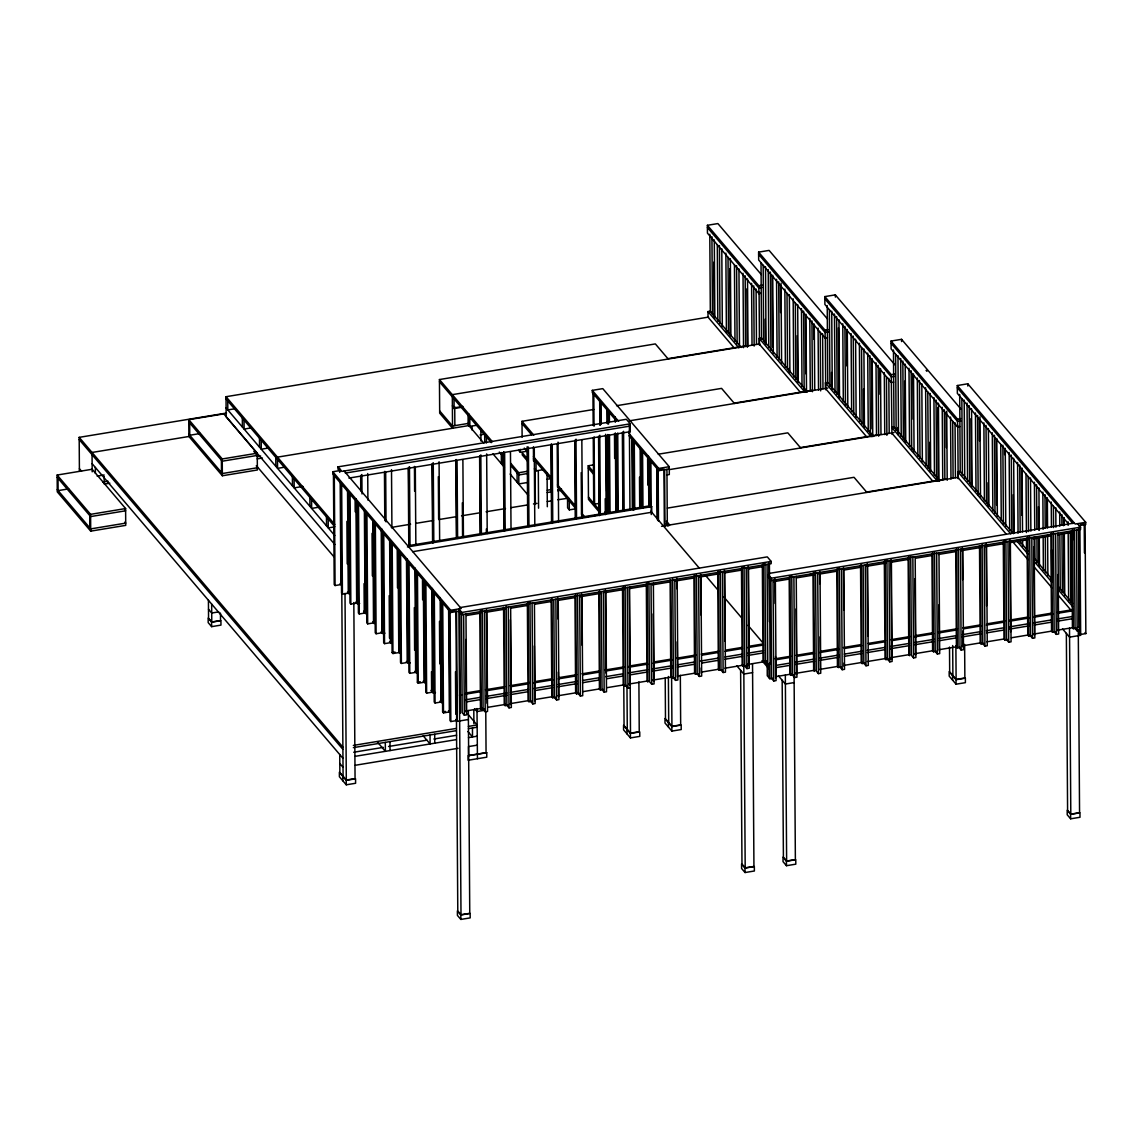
<?xml version="1.0" encoding="UTF-8"?>
<svg xmlns="http://www.w3.org/2000/svg" width="1143" height="1143" viewBox="0 0 1143 1143"><rect width="100%" height="100%" fill="white"/><g stroke="black" fill="none" stroke-linecap="round" stroke-linejoin="round"><path stroke-width="1.5" d="M761.238 293.208L758.895 293.594L707.446 233.143L707.388 225.3L717.89 223.571L761.338 274.606M827.461 337.671L825.132 338.057L758.666 259.975L758.609 252.132L769.11 250.403L827.546 319.054M707.388 225.3L758.838 285.75L762.338 285.164M762.352 287.407L758.852 287.993L707.403 227.543M734.335 348.072L708.031 317.168L707.988 311.568L710.317 311.182L741.193 347.458M893.683 382.133L891.354 382.519L824.889 304.438L824.832 296.594L835.333 294.865L894.926 364.86M334.828 544.511L226.171 416.866L226.028 396.707L708.603 317.082M234.858 408.765L227.814 409.923L227.757 400.964M79.41 470.959L79.181 437.355L226.528 413.037M188.795 419.667L223.814 413.895L257.246 453.185L257.375 469.987L222.356 475.759L188.909 436.483L188.795 419.667L222.242 458.957L222.356 475.759M759.824 343.914L452.314 394.649L452.542 428.268L439.684 413.152L439.441 379.547L655.353 343.914L668.212 359.031M800.5 392.463L759.252 344L759.209 338.399L761.538 338.014L807.387 391.863M758.609 252.132L825.075 330.213L828.575 329.627M200.254 433.511L189.752 435.24L189.667 422.924M190.281 436.255L92.04 452.457L92.183 471.83M828.589 331.87L825.089 332.456L758.623 254.375M667.726 358.702L746.508 345.7M251.16 427.896L244.116 429.068L244.045 420.095M452.385 405.851L454.1 407.865L462.886 406.422M453.7 408.594L462.486 407.151M57.15 475.045L92.169 469.259L125.601 508.549L125.73 525.366L90.711 531.138L57.264 491.847L57.15 475.045L90.597 514.336L90.711 531.138M616.363 420.867L592.303 392.606L592.288 390.363L602.79 388.634L669.255 466.701L669.312 474.545L666.983 474.931M959.92 426.596L957.577 426.982L891.111 348.901L891.069 341.057L901.57 339.328L961.149 409.323M97.141 476.117L104.156 474.959M268.305 448.042L261.261 449.213L261.204 440.255M222.242 458.957L257.246 453.185M102.784 482.089L108.056 481.232M257.146 456.629L260.661 456.043M68.609 488.875L58.107 490.618L58.022 478.288M468.33 423.41L452.528 426.025L439.669 410.909M104.556 484.046L109.828 483.175M257.161 458.857L262.433 458M469.459 425.467L277.478 457.143L277.563 468.359L284.607 467.187M468.087 415.409L468.144 424.367L469.859 426.382L476.888 425.225M522.122 437.255L522.008 421.31L593.788 409.465M616.548 405.708L721.576 388.377L734.449 403.493M480.103 434.926L485.389 434.054M866.723 436.926L825.475 388.463L825.432 382.862L827.775 382.476L873.609 436.326M824.832 296.594L891.297 374.675L894.798 374.09M339.9 471.387L337.971 469.116L337.957 466.873L626.35 419.281L630.222 423.824L630.264 431.668L348.901 478.088M894.812 376.333L891.311 376.919L824.846 298.837M733.949 403.165L812.73 390.163M629.236 420.853L827.818 388.077M459.472 611.062L450.713 612.505L332.799 473.988L332.784 471.745L340.957 470.402M630.222 423.824L341.814 471.402L337.957 466.873M90.597 514.336L125.601 508.549M345.343 473.073L630.236 426.053L629.379 425.053L629.964 509.964M302.952 486.418L294.18 487.875L294.108 478.903M518.608 450.313L520.322 452.328L527.352 451.171M1068.319 523.737L957.348 393.363L957.291 385.534L967.792 383.791L1085.707 522.308L1085.721 524.551L1078.721 525.709M510.75 463.301L518.765 472.731L527.552 471.273M534.367 468.83L536.081 470.845L543.111 469.687M318.668 507.235L311.653 508.392L311.582 499.434M527.566 473.516L518.779 474.974L510.764 465.544M599.189 511.978L588.474 499.377L588.231 465.772L593.488 464.901M658.268 454.214L787.813 432.84L800.671 447.956M517.065 472.945L517.136 481.917L518.851 483.932L527.637 482.475M546.968 479.288L552.24 478.417M628.964 433.44L658.754 468.43L669.255 466.701M891.069 341.057L957.52 419.138L961.02 418.567M662.497 469.201L658.125 469.916L658.482 521.279M628.979 435.683L658.768 470.673L669.269 468.944M961.049 420.795L957.534 421.381L891.083 343.3M800.186 447.627L878.953 434.626M669.369 469.616L894.04 432.554M547.254 490.233L550.769 489.647M557.97 489.49L561.484 488.918M333.527 527.052L328.255 527.909L328.198 518.951M547.211 492.533L550.726 491.947M557.741 490.79L561.256 490.218M391.32 527.409L410.637 524.223M415.895 523.351L433.497 520.451M438.712 519.579L456.328 516.679M461.529 515.822L480.903 512.621M486.104 511.764L505.492 508.564M510.664 507.706L528.323 504.806M533.481 503.949L536.996 503.363M547.283 501.491L551.026 501.048M557.813 499.762L568.585 498.162M593.26 437.626L593.717 503.149L594.574 504.163L598.946 503.434M567.542 498.905L567.6 507.863L569.314 509.878L576.343 508.721M604.733 512.178L607.647 511.693L607.119 435.554M408.337 545.654L650.838 505.635L651.696 506.649L651.724 512.25L412.737 551.683M588.516 516.607L585.002 517.193L581.558 513.15M592.031 516.036L595.546 515.45M407.437 546.94L651.696 506.649M667.369 508.106L854.035 477.303L866.894 492.419M1006.126 534.024L957.934 477.403L957.891 471.788L960.22 471.416L1013.012 533.424M866.408 492.09L945.19 479.088M661.54 526.309L958.506 477.303M333.442 474.745L334.213 584.544L335.07 585.545L340.9 584.587L340.185 481.875M218.713 611.876L211.712 613.034L208.497 609.262M340.828 482.632L341.557 593.174L342.414 594.174L348.258 593.217L347.543 490.504M208.426 600.289L208.555 618.22L211.769 621.992L220.528 620.549L220.47 613.077M211.584 622.178L220.928 620.635L220.956 625.107L211.626 626.65L208.183 622.621L208.155 618.134L211.584 622.178L211.626 626.65M349.215 493.276L349.987 603.061L350.844 604.076L356.673 603.118L355.944 498.634M359.659 603.475L357.316 603.861L356.602 501.163M357.645 503.163L358.402 612.962L359.259 613.962L365.103 613.005L364.388 510.292M460.343 607.519L767.296 556.884L771.154 561.413L771.168 563.656L461.886 614.691L458.886 611.162M366.06 513.064L366.832 622.849L367.689 623.864L373.518 622.906L372.804 520.194M332.784 471.745L450.699 610.262L461.2 608.533L344.143 471.016M454.457 611.034L450.071 611.748L450.842 721.547L456.671 720.59L455.914 610.791M468.344 710.546L469.759 913.328L461 914.771L458.872 608.919L461.872 612.448L771.154 561.413M466.515 615.505L480.56 613.191M485.818 612.319L505.106 609.133M510.378 608.276L527.909 605.376M534.924 604.218L550.712 601.618M557.727 600.461L575.272 597.56M580.53 596.689L601.575 593.217M605.09 592.645L624.378 589.459M629.636 588.588L647.181 585.702M652.439 584.83L669.984 581.93M675.242 581.073L694.53 577.887M699.802 577.015L719.09 573.829M724.348 572.957L741.893 570.071M748.908 568.914L762.938 566.599M374.49 522.951L375.247 632.751L376.104 633.751L381.948 632.793L381.233 530.081M384.92 633.165L382.591 633.551L381.862 529.066M769.168 573.4L1074.349 523.037M1085.707 522.308L1075.206 524.051L957.291 385.534M1080.707 524.523L1083.621 524.037M768.367 574.815L771.268 578.215L1080.549 527.18L1080.564 529.423L771.282 580.458L768.282 576.929M382.905 532.852L383.677 642.637L384.534 643.652L390.363 642.695L389.649 539.982M809.558 574.586L813.059 574M773.582 581.673L789.37 579.058M796.385 577.901L813.916 575.015M819.188 574.143L836.719 571.243M843.734 570.086L861.279 567.199M866.537 566.328L885.839 563.142M891.097 562.27L908.642 559.384M915.657 558.227L931.431 555.627M938.46 554.455L955.991 551.569M961.249 550.697L982.308 547.226M985.809 546.654L1003.354 543.754M1010.369 542.596L1027.9 539.696M1033.172 538.839L1050.703 535.938M1057.718 534.781L1073.506 532.181M391.335 542.739L392.092 652.539L395.021 652.053M392.092 652.539L392.949 653.539L398.793 652.582L398.078 549.869M399.75 552.64L400.521 662.426L401.379 663.44L407.208 662.483L406.494 559.77M410.194 662.854L407.851 663.226L407.122 558.756M408.18 562.527L408.937 672.327L409.794 673.341L415.638 672.37L414.909 567.885M416.595 572.429L417.366 682.228L420.281 681.742M417.366 682.228L418.224 683.228L424.053 682.271L423.339 579.558M425.025 582.316L425.782 692.115L426.639 693.129L432.483 692.158L431.768 589.445M430.982 690.401L433.126 692.915L435.454 692.529M466.215 692.929L480.246 690.615M485.504 689.743L504.806 686.557M510.064 685.686L529.352 682.5M534.61 681.642L552.155 678.742M559.17 677.585L576.715 674.699M581.973 673.827L599.518 670.927M604.776 670.055L624.064 666.883M629.336 666.012L646.867 663.111M653.882 661.954L671.427 659.068M676.685 658.197L695.987 655.01M701.245 654.139L718.776 651.253M725.791 650.096L741.578 647.481M748.594 646.324L762.624 644.009M459.472 695.187L461.815 694.801M465.315 694.215L481.103 691.615M486.361 690.743L503.906 687.857M510.921 686.7L528.452 683.8M533.724 682.928L553.012 679.756M558.27 678.885L575.815 675.984M582.83 674.827L600.375 671.941M605.633 671.07L623.178 668.169M628.436 667.312L647.724 664.126M652.996 663.254L672.284 660.068M677.542 659.197L695.087 656.311M702.102 655.153L717.89 652.553M724.905 651.396L742.436 648.495M747.708 647.624L763.481 645.023M433.44 592.217L434.211 702.016L435.069 703.016L440.898 702.059L440.169 597.575M465.358 699.83L481.146 697.216M485.875 696.444L506.963 692.958M510.478 692.372L528.495 689.4M533.752 688.543L553.055 685.357M557.913 684.557L577.244 681.357M582.516 680.485L600.404 677.542M605.676 676.67L623.206 673.77M628.479 672.913L647.767 669.727M652.81 668.898L672.327 665.669M677.413 664.84L695.13 661.911M700.388 661.04L717.918 658.154M724.862 657.011L742.479 654.096M747.708 653.239L763.524 650.624M466.558 701.873L480.617 699.545M485.889 698.673L506.978 695.201M510.492 694.615L528.066 691.715M535.095 690.558L552.669 687.657M557.941 686.786L577.258 683.6M582.53 682.728L600.104 679.828M607.133 678.671L622.949 676.056M629.979 674.899L647.552 671.998M652.824 671.127L672.155 667.941M677.428 667.069L695.001 664.169M702.031 663.011L717.847 660.411M724.876 659.24L742.45 656.339M747.722 655.482L763.538 652.867M441.87 602.104L442.627 711.903L445.556 711.417M442.627 711.903L443.484 712.918L449.328 711.946L448.613 609.233M775.025 658.797L790.813 656.196M796.071 655.325L813.616 652.424M820.631 651.267L838.162 648.381M843.434 647.51L860.965 644.609M867.98 643.452L885.525 640.566M890.783 639.694L910.085 636.508M915.343 635.637L932.888 632.751M938.146 631.879L957.434 628.693M962.692 627.821L980.237 624.935M987.252 623.778L1004.797 620.878M1010.055 620.02L1027.6 617.12M1034.615 615.963L1052.146 613.062M1057.418 612.205L1073.191 609.59M466.615 710.832L482.432 708.217M487.704 707.346L505.277 704.445M510.55 703.588L528.123 700.688L528.909 701.702L531.824 701.216M535.153 699.516L552.726 696.63M557.998 695.758L577.329 692.558M582.601 691.701L600.175 688.8M607.204 687.629L623.021 685.028M630.05 683.871L649.381 680.671M652.882 680.099L672.213 676.913M677.485 676.042L695.058 673.141M702.088 671.984L717.904 669.369M724.933 668.212L744.264 665.012M747.279 664.526L767.11 661.254M775.883 659.797L789.913 657.482M796.928 656.325L814.473 653.439M819.731 652.567L839.019 649.381M844.291 648.51L861.822 645.624M868.837 644.466L884.625 641.852M891.64 640.694L909.185 637.808M914.443 636.937L933.745 633.751M939.003 632.893L956.534 629.993M963.563 628.836L981.094 625.935M986.352 625.078L1003.897 622.178M1009.155 621.306L1030.2 617.834M1033.715 617.263L1053.003 614.077M1058.275 613.205L1072.305 610.891M762.352 564.656L763.024 660.968L763.881 661.983L766.796 661.497M479.789 611.248L480.46 708.546L481.317 709.56L484.232 709.074M503.577 607.333L504.249 704.617L505.106 705.631L508.035 705.145M551.155 599.475L551.84 696.773L552.698 697.773L555.612 697.301M574.943 595.546L575.629 692.844L576.486 693.858L579.401 693.372M598.732 591.631L599.418 688.915L600.275 689.929L603.19 689.443M622.521 587.702L623.206 685L624.064 686L626.978 685.514M674.57 677.67L671.641 678.156L670.784 677.142L670.112 579.844M693.901 575.929L694.573 673.213L695.43 674.227L698.359 673.741M717.69 572L718.375 669.298L719.233 670.298L722.147 669.812M741.478 568.071L742.164 665.369L743.021 666.369L748.851 665.412L748.165 566.342M484.003 710.389L477.002 711.532L474.688 708.817M764.953 563.599L765.639 661.683L767.782 664.212L770.111 663.826L769.41 563.942M461.501 613.648L462.201 712.703L464.344 715.232L466.673 714.846L465.973 614.005M482.375 610.205L483.075 709.26L485.218 711.789L487.547 711.403L486.847 610.562M506.178 606.276L506.863 705.345L509.006 707.86L511.335 707.474L510.635 606.647M529.966 602.347L530.652 701.416L532.795 703.931L535.124 703.545L534.424 602.718M553.769 600.189L554.441 697.487L556.584 700.002L558.927 699.616L558.213 598.789M577.544 594.503L578.229 693.558L580.373 696.087L582.716 695.701L582.001 594.86M601.347 592.345L602.018 689.643L604.161 692.158L606.504 691.772L605.804 590.945M625.121 586.645L625.821 685.714L627.964 688.229L630.293 687.843M648.91 582.73L649.61 681.785L651.753 684.3L654.082 683.914L653.382 583.087M672.698 578.801L673.398 677.856L675.542 680.385L677.87 679.999L677.17 579.158M696.501 574.872L697.187 673.941L699.33 676.456L701.659 676.07L700.959 575.243M720.29 570.943L720.976 670.012L723.119 672.527L725.448 672.141L724.748 571.314M744.079 567.028L744.765 666.083L746.908 668.598L749.251 668.212L748.536 567.385M775.926 665.397L789.999 663.083M795.271 662.211L814.602 659.025M819.774 658.168L839.191 654.968M844.32 654.11L862.036 651.196M867.308 650.324L884.882 647.424M890.154 646.552L909.485 643.366M914.486 642.537L934.088 639.308M939.046 638.494L956.934 635.537M962.206 634.665L981.137 631.536M986.395 630.679L1004.383 627.707M1009.198 626.907L1030.243 623.435M1033.758 622.864L1051.817 619.877M1057.089 619.006L1072.906 616.406M775.954 667.641L790.013 665.326M795.285 664.454L814.616 661.268M819.888 660.397L839.219 657.211M844.477 656.339L862.051 653.439M867.323 652.567L884.896 649.667M890.168 648.795L909.499 645.609M914.771 644.738L934.102 641.552M939.375 640.68L956.948 637.78M962.22 636.908L981.551 633.722M986.823 632.851L1004.397 629.95M1009.669 629.079L1029 625.893M1034.272 625.021L1051.846 622.121M1057.118 621.249L1072.92 618.634M468.401 719.504L457.314 721.333L456.557 611.548M752.594 672.613L743.836 674.056L736.906 665.912M353.344 745.407L456.186 728.434M468.387 726.419L477.102 724.976L467.858 714.118M776.011 676.599L792.328 673.913M795.342 673.413L814.673 670.227M819.945 669.355L837.519 666.455M844.548 665.297L862.122 662.397M867.394 661.526L886.725 658.339M890.24 657.754L909.571 654.568M914.843 653.696L932.402 650.796M939.432 649.638L957.005 646.738M962.277 645.866L981.608 642.68M986.88 641.809L1004.454 638.908M1011.484 637.751L1029.057 634.851M1034.329 633.979L1051.903 631.079M1057.175 630.207L1073.006 627.607M767.21 666.783L767.267 675.756L769.839 678.771L772.754 678.285M789.184 577.029L789.856 674.327L790.713 675.327L793.628 674.841M836.762 569.171L837.433 666.469L838.29 667.483L841.219 666.998M860.55 565.256L861.222 662.54L862.093 663.554L865.008 663.069M884.339 561.327L885.025 658.625L885.882 659.625L891.711 658.668L891.026 559.599M931.916 553.469L932.602 650.767L933.46 651.781L936.374 651.296M955.705 549.554L956.391 646.838L957.248 647.852L960.163 647.367M979.508 545.625L980.18 642.923L981.037 643.923L983.952 643.438M1003.297 541.696L1003.968 638.994L1004.826 639.994L1007.74 639.523M1027.086 537.767L1027.757 635.065L1028.614 636.079L1031.543 635.594M1050.874 533.852L1051.546 631.136L1052.417 632.15L1055.332 631.665M1071.748 530.409L1072.42 627.693L1073.277 628.707L1076.206 628.221M353.358 747.636L456.2 730.677M468.401 728.663L477.117 727.219M770.882 577.658L771.596 678.485L773.74 680.999L776.068 680.614L775.368 579.787M791.77 575.972L792.47 675.042L794.614 677.556L796.942 677.17L796.242 576.343M815.559 572.057L816.259 671.112L818.402 673.627L820.731 673.241L820.031 572.414M839.362 568.128L840.048 667.183L842.191 669.712L844.52 669.327L843.82 568.485M863.151 565.971L863.837 663.269L865.98 665.783L868.309 665.397L867.608 564.571M886.939 560.27L887.625 659.34L889.768 661.854L892.111 661.468L891.397 560.641M910.728 556.355L911.414 655.41L913.557 657.925L915.9 657.539L915.186 556.712M934.517 552.426L935.203 651.481L937.346 654.01L939.689 653.625L938.989 552.783M958.305 548.497L959.006 647.567L961.149 650.081L963.478 649.695L962.777 548.869M982.094 544.568L982.794 643.638L984.937 646.152L987.266 645.766L986.566 544.94M1005.883 540.653L1006.583 639.709L1008.726 642.223L1011.055 641.837L1010.355 541.01M1029.686 536.724L1030.372 635.779L1032.515 638.308L1034.844 637.923L1034.144 537.081M1053.475 532.795L1054.16 631.865L1056.303 634.379L1058.632 633.994L1057.932 533.167M1074.349 529.352L1075.034 628.421L1077.177 630.936L1079.506 630.55L1078.806 529.723M353.687 752.251L383.319 747.365M388.549 746.493L426.896 740.178M433.869 739.021L456.528 735.278M1079.163 633.551L1080.021 634.551L1085.85 633.593L1085.078 523.794M794.142 682.585L785.384 684.028L778.454 675.884M355.173 756.323L456.257 739.635M468.459 737.621L477.174 736.192M355.23 765.281L458.072 748.308M477.245 745.15L468.487 746.593L468.544 755.552L486.061 752.665L485.775 711.86M339.742 754.551L339.871 772.482L346.3 780.04L355.059 778.583L353.83 602.547M623.778 684.786L624.064 725.591L630.493 733.149L639.237 731.706L638.894 681.914M665.212 678.028L665.483 718.747L671.927 726.305L680.671 724.862L680.328 675.299M949.504 647.081L949.676 671.855L956.105 679.413L964.863 677.97L964.621 644.338M346.229 780.34L355.559 778.797L355.602 783.269L346.258 784.812L339.4 776.754L339.371 772.268L346.229 780.34L346.258 784.812M630.407 733.449L639.751 731.906L639.78 736.378L630.45 737.921L623.578 729.863L623.549 725.391L630.407 733.449L630.45 737.921M671.841 726.605L681.185 725.062L681.214 729.548L671.87 731.091L665.012 723.033L664.983 718.547L671.841 726.605L671.87 731.091M956.034 679.714L965.364 678.17L965.392 682.657L956.062 684.2L949.204 676.142L949.161 671.655L956.034 679.714L956.062 684.2M740.621 670.284L741.978 864.108L745.193 867.88L753.937 866.437L752.523 663.654M782.169 680.256L783.412 857.264L786.627 861.05L795.371 859.607L794.099 676.613M1066.348 633.365L1067.591 810.373L1070.805 814.159L1079.563 812.716L1078.278 629.722M460.829 914.943L470.159 913.414L470.187 917.886L460.858 919.429L457.429 915.4L457.386 910.914L460.829 914.943L460.858 919.429M745.007 868.051L754.337 866.523L754.38 870.995L745.036 872.538L741.607 868.509L741.578 864.022L745.007 868.051L745.036 872.538M786.441 861.222L795.771 859.679L795.799 864.165L786.47 865.708L783.041 861.679L783.012 857.193L786.441 861.222L786.47 865.708M1070.62 814.33L1079.964 812.787L1079.992 817.274L1070.648 818.817L1067.219 814.788L1067.191 810.301L1070.62 814.33L1070.648 818.817M1077.535 523.665L1080.549 527.18M957.305 387.763L1072.906 523.565M926.073 370.346L926.93 371.346M1018.756 540.168L1027.943 550.955M1033.672 557.684L1052.031 579.258M1057.775 586.002L1072.691 603.533M957.891 471.788L1010.683 533.81M1016.427 540.553L1027.9 554.026M1033.643 560.77L1052.003 582.344M1057.732 589.088L1072.663 606.604M1011.869 540.753L1027.943 559.627M1033.672 566.371L1052.031 587.945M1057.775 594.689L1071.548 610.862M1084.993 632.579L1085.85 633.593M1078.263 626.735L1079.121 627.736L1078.42 528.68M939.832 480.789L893.997 426.939L891.669 427.325L937.503 481.174M1062.633 628.993L1069.577 637.137L1080.664 635.308L1079.892 525.523M891.697 432.94L932.959 481.389M825.432 382.862L871.28 436.712M1033.601 634.108L1034.458 635.108L1033.843 546.668M759.209 338.399L805.043 392.249M707.988 311.568L738.864 347.843M914.643 653.725L915.5 654.739L914.971 578.672M890.854 657.654L891.711 658.668M629.407 430.654L630.264 431.668M592.288 390.363L618.649 421.324M666.44 521.179L669.669 524.966M795.699 673.356L796.557 674.37L796.1 608.919M666.469 523.423L668.612 525.937M650.867 511.235L699.43 568.271M705.202 575.058L717.918 590.002M723.705 596.789L742.207 618.52M747.979 625.307L763.01 642.966M764.281 661.125L768.91 666.555M761.981 660.654L768.925 668.798M588.231 465.772L593.603 472.073M588.259 468.016L593.617 474.302M747.993 664.397L748.851 665.412M588.459 497.148L599.175 509.735M522.008 421.31L533.795 435.154M522.022 423.553L531.666 434.883M533.438 456.614L551.769 478.145M557.498 484.889L575.829 506.42M524.28 448.085L527.723 452.128M533.452 458.857L551.783 480.389M558.656 488.475L575.843 508.664M527.595 458.972L522.222 452.685L522.251 454.914L527.609 461.215M439.441 379.547L492.419 441.769M501.577 452.528L503.877 455.228M439.455 381.776L491.29 442.655M499.305 452.085L503.892 457.471M468.887 425.567L483.775 443.07M492.947 453.828L504.406 467.301M510.135 474.031L528.466 495.562M652.839 680.099L653.696 681.114L653.224 613.891M629.036 684.028L629.893 685.043L629.221 587.745M510.092 703.659L510.95 704.659L510.349 619.749M226.028 396.707L334.77 524.451M226.043 398.95L334.785 526.694M226.1 407.908L334.756 535.553M253.803 451.356L257.275 455.428L222.256 461.2L188.809 421.91M465.43 711.032L466.287 712.032L465.772 639.509M256.318 465.615L333.756 556.598M256.503 466.744L257.361 467.744L222.342 473.531L188.895 434.24M459.586 711.989L460.443 713.003L459.743 612.162M467.887 731.52L472.516 736.949L472.445 727.991M340.043 583.573L340.9 584.587M347.401 592.217L348.258 593.217M355.816 602.104L356.673 603.118M363.603 611.248L365.746 613.762L365.031 511.05M372.661 621.892L373.518 622.906M381.09 631.793L381.948 632.793M389.506 641.68L390.363 642.695M406.351 661.468L407.208 662.483M414.78 671.37L415.638 672.37M423.196 681.257L424.053 682.271M440.041 701.045L440.898 702.059M448.47 710.946L449.328 711.946M455.814 719.576L456.671 720.59M450.842 721.547L449.985 720.533L449.256 609.991M423.167 735.806L430.111 743.95L430.039 734.992M377.276 741.836L385.362 751.337L385.305 742.364M79.181 437.355L342.886 747.122M79.196 439.584L342.9 749.365M92.126 463.658L342.971 758.338M124.773 509.792L125.63 510.792L90.611 516.579L57.164 477.288M339.814 763.51L343.029 767.296M461 914.771L457.786 911L456.457 718.947M79.396 468.716L81.539 471.23M124.858 522.108L125.716 523.123L90.697 528.895L57.25 489.604M1084.236 524.566L1084.436 552.898M1079.563 570.8L1080.021 634.551M1076.477 530.095L1077.177 630.936M1072.648 532.824L1072.705 539.896M1072.591 529.638L1073.277 628.707M1070.305 531.438L1070.805 602.275M1069.505 628.179L1070.805 814.159M1068.105 521.837L1068.133 525.38M1068.191 532.452L1068.662 601.518M1064.19 517.608L1064.247 524.694M1064.304 533.552L1064.733 595.532M1063.562 518.622L1063.604 525.709M1063.662 532.795L1064.062 591.231M1061.833 514.45L1061.904 525.08M1061.976 533.938L1062.376 592.374M1059.69 511.935L1059.79 526.109M1059.847 534.953L1060.233 589.859M1057.846 574.572L1058.247 631.179M1055.775 507.721L1055.903 527.194M1055.603 533.552L1056.303 634.379M1053.417 506.335L1053.575 527.58M1051.717 533.081L1052.417 632.15M1051.26 502.048L1051.446 526.837M1051.603 549.854L1051.817 579.958M1047.345 497.819L1047.56 527.923M1047.602 535.01L1047.888 575.743M1046.717 498.834L1046.917 527.18M1044.988 494.662L1045.216 528.309M1045.288 537.167L1045.531 572.586M1042.845 492.147L1043.102 529.338M1043.159 536.424L1043.388 570.071M1038.93 487.932L1039.216 530.438M1039.273 537.51L1039.473 565.842M1038.415 506.649L1038.573 529.68M1038.63 536.753L1038.83 565.099M1036.572 484.775L1036.872 529.052M1036.93 537.896L1037.115 562.699M1034.415 482.26L1034.758 530.066M1034.801 537.153L1034.972 560.17M1031.815 537.467L1032.515 638.308M1030.5 478.031L1030.872 531.166M1028.157 476.645L1028.543 531.552M1027.928 537.01L1028.614 636.079M1026.014 474.131L1026.414 532.567M1026.471 539.653L1026.543 550.283M1022.085 468.144L1022.528 531.895M1022.585 540.753L1022.628 546.054M1021.442 469.159L1021.771 515.193M1019.713 464.987L1020.185 532.281M1020.242 539.367L1020.27 542.911M1017.57 462.472L1018.07 533.295M1013.655 458.243L1014.17 532.624M1013.269 494.676L1013.541 533.638M1011.298 455.085L1011.841 533.009M1009.969 539.967L1010.612 631.965M1009.155 452.571L1009.698 530.495M1008.026 541.396L1008.726 642.223M1005.24 448.356L1005.783 526.266M1004.597 449.37L1004.64 454.685M1004.14 540.939L1004.826 639.994M1002.868 445.199L1003.425 524.88M1000.739 444.456L1001.268 520.594M996.81 438.455L997.353 516.379M996.182 439.469L996.639 504.992M994.453 435.297L994.996 513.221M992.31 432.783L992.853 510.707M988.395 428.568L988.938 506.478M988.124 482.703L988.295 505.735M986.023 425.41L986.58 503.32M986.18 543.897L986.609 605.819M983.88 422.896L984.423 500.805M984.223 545.325L984.937 646.152M979.951 416.895L980.508 496.591M980.365 546.625L981.037 643.923M979.337 419.681L979.48 440.941M977.608 415.509L978.165 495.205M975.465 412.994L976.008 490.918M971.55 408.78L972.093 486.689M970.979 418.652L971.45 485.946M969.178 405.622L969.721 483.532M967.792 383.791L967.807 386.034M967.035 403.108L967.578 481.017M964.192 400.136L964.735 478.06M961.849 398.75L962.377 474.902M962.392 547.826L962.62 579.672M962.977 630.965L963.078 646.881M959.691 394.464L960.234 472.388M960.434 549.254L961.149 650.081M957.777 425.553L958.148 478.688M957.52 419.138L957.577 426.982M956.562 548.783L957.248 647.852M955.048 422.739L955.434 477.631M955.877 645.781L956.105 679.413M952.705 421.353L953.091 478.017M952.676 645.538L952.891 675.642M952.605 675.684L952.633 680.171M950.547 417.052L950.976 479.046M946.733 411.209L947.204 480.274M946.104 413.995L946.347 447.642M944.375 409.823L944.861 478.888M942.232 407.294L942.746 479.903M938.432 403.222L938.975 481.132M937.831 407.765L938.332 480.374M938.975 604.818L939.289 650.81M936.074 400.064L936.617 477.974M936.646 553.169L937.346 654.01M933.931 397.535L934.474 475.459M932.759 552.712L933.46 651.781M930.131 393.449L930.673 471.373M929.83 442.284L930.031 470.616M927.773 392.063L928.316 468.216M925.616 387.777L926.159 465.701M921.815 383.691L922.358 461.615M919.458 380.533L920.001 458.457M917.315 378.019L917.858 455.943M913.514 373.932L914.057 451.856M912.871 374.947L913.186 419.224M912.857 557.098L913.557 657.925M911.157 370.775L911.7 450.471M908.999 368.26L909.557 446.184M908.971 556.641L909.671 655.696L908.814 654.696L908.128 557.398M905.199 364.174L905.742 442.098M904.685 381.133L905.099 441.341M902.841 361.017L903.384 438.941M901.57 339.328L901.584 341.571M900.698 358.502L901.241 436.426M897.969 355.673L898.512 433.597M897.826 427.525L897.884 434.611M895.612 354.287L896.155 430.44M893.469 350.001L894.012 427.925M891.297 374.675L891.926 434.226M888.825 378.276L889.197 433.168M889.068 561.027L889.768 661.854M886.468 376.89L886.882 435.326M884.311 372.589L884.753 434.583M885.182 560.57L885.882 659.625M880.51 368.517L880.967 434.04M879.881 369.532L880.053 394.321M878.153 365.36L878.653 436.183M876.009 362.831L876.51 435.44M872.209 358.745L872.752 436.669M871.58 359.774L872.052 428.825M869.852 355.602L870.409 435.283M867.708 353.073L868.251 430.997M867.237 563.528L867.737 636.051M863.894 348.986L864.437 426.911M865.28 564.956L865.98 665.783M863.536 388.963L863.794 426.153M861.551 347.601L862.079 423.753M861.393 564.485L862.093 663.554M859.393 343.314L859.936 421.238M855.593 339.228L856.136 417.152M853.235 336.071L853.778 413.995M851.092 333.556L851.635 411.48M847.277 329.47L847.82 407.394M846.649 330.484L846.892 365.903M844.92 326.312L845.477 406.008M842.777 323.798L843.32 401.722M843.434 567.457L843.734 609.905M844.105 662.983L844.134 666.512M841.491 568.871L842.191 669.712M838.976 319.711L839.519 397.635M838.39 327.812L838.876 396.878M836.619 316.554L837.162 394.478M837.605 568.414L838.29 667.483M835.333 294.865L835.362 297.109M834.476 314.039L835.019 391.963M831.733 311.21L832.275 389.134M831.533 372.447L831.633 388.377M829.389 309.824L829.918 385.977M827.232 305.538L827.775 383.462M825.332 336.628L825.703 389.763M825.075 330.213L825.132 338.057M822.589 333.813L822.974 388.706M820.245 332.427L820.66 390.863M818.088 328.127L818.517 390.106M819.645 571.371L819.731 583.759M820.102 636.822L820.345 670.441M817.702 572.8L818.402 673.627M814.287 324.041L814.745 389.563M813.659 325.069L813.759 339.228M811.93 320.897L812.416 391.72M813.816 572.343L814.502 671.398L813.645 670.398L812.973 573.1M809.787 318.368L810.287 390.977M805.972 314.282L806.515 392.206M805.344 315.297L805.758 373.747M803.615 311.125L804.172 390.82M801.472 308.61L802.015 386.534M797.671 304.524L798.214 382.448M797.242 335.642L797.571 381.691M795.328 303.138L795.857 379.29M793.171 298.852L793.713 376.776M793.899 576.729L794.614 677.556M789.356 294.765L789.899 372.689M789.241 368.389L789.256 371.932M790.027 576.272L790.713 675.327M787.013 293.38L787.541 369.532M784.855 289.093L785.398 367.017M785.327 675.07L786.627 861.05M781.04 283.235L781.598 362.931M780.426 286.021L780.612 312.582M778.697 281.85L779.24 359.774M776.554 279.335L777.097 357.259M772.739 275.249L773.297 353.173M774.983 578.744L775.154 603.518M775.525 656.582L775.683 677.813M772.111 276.263L772.611 347.101M773.039 580.173L773.74 680.999M770.382 272.091L770.925 350.015M771.268 578.215L771.282 580.458M768.239 269.577L768.782 347.501M769.039 562.913L769.439 621.778M769.725 662.854L769.839 678.771M768.882 663.612L768.982 677.77M765.51 266.748L766.053 344.672M765.239 319.126L765.41 343.914M767.082 564.328L767.782 664.212M763.167 265.362L763.695 341.514M761.024 262.847L761.552 339M763.195 563.885L763.881 661.983M759.095 292.165L759.466 345.3M758.838 285.75L758.895 293.594M756.095 289.022L756.48 343.929M753.737 285.864L754.151 346.086M751.594 283.35L752.023 345.329M747.522 278.949L747.993 346.243M746.95 288.822L747.365 347.258M745.165 275.792L745.65 346.629M746.208 567.771L746.908 668.598M743.021 273.277L743.536 347.658M743.779 665.097L745.193 867.88M742.321 567.314L743.021 666.369M738.95 268.876L739.492 346.8M736.592 265.719L737.135 343.643M734.449 264.976L734.992 341.128M730.363 258.804L730.906 334.956M729.806 268.676L730.277 335.971M728.02 257.418L728.548 333.57M725.862 253.132L726.419 332.827M724.376 570.271L724.862 641.037M721.79 248.731L722.333 326.655M722.419 571.7L723.119 672.527M719.433 245.574L719.976 323.498M717.304 244.831L717.833 320.969M718.533 571.243L719.233 670.298M714.289 239.916L714.832 317.84M713.803 262.176L714.189 317.082M711.932 236.758L712.475 314.682M709.789 234.244L710.332 312.168M700.573 574.2L700.859 614.891M701.231 667.955L701.273 673.256M698.63 575.629L699.33 676.456M694.744 575.158L695.43 674.227M676.785 578.129L676.856 588.745M677.227 641.809L677.485 677.185M674.841 579.544L675.542 680.385M670.97 580.858L671.927 726.305M666.941 469.33L667.326 525.994M668.384 676.499L668.712 722.533M668.412 722.576L668.441 727.062M664.597 469.716L664.997 526.38M663.954 468.959L664.354 525.623M658.754 468.43L658.768 470.673M657.411 468.301L657.768 517.879M657.268 468.916L657.625 520.265M656.768 467.544L657.139 518.893M650.896 461.415L651.267 514.55M651.039 583.473L651.753 684.3M650.038 460.415L650.353 506.463M649.11 458.543L649.438 506.349M648.452 456.014L648.81 507.363M647.624 458.543L647.81 485.103M647.167 583.016L647.852 682.071L646.995 681.071L646.324 583.773M642.58 451.656L642.98 508.335M641.723 450.656L642.123 507.321M640.809 448.785L641.209 507.221M640.151 448.027L640.58 508.235M639.509 477.117L639.723 507.221M634.279 441.898L634.736 509.192M633.422 440.898L633.894 509.964M632.493 439.026L632.993 509.849M631.85 438.269L632.35 509.106M629.593 587.016L630.493 733.149M627.25 587.402L627.964 688.229M626.978 686.686L627.278 729.363M626.978 729.42L627.007 733.892M623.578 431.325L624.135 510.921M622.735 432.083L623.278 509.921M622.364 432.811L622.906 510.65M623.378 586.945L624.064 686M617.734 433.011L618.277 510.935M616.891 433.769L617.434 511.693M615.977 433.668L616.52 511.593M615.22 416.981L615.263 422.281M615.334 432.911L615.877 510.835M614.491 433.683L614.663 458.472M609.348 412.623L609.419 421.481M609.505 435.64L610.048 511.793M608.49 411.623L608.576 424.01M608.648 434.64L609.19 512.564M607.576 409.737L607.676 423.91M607.747 434.54L608.29 512.45M606.933 408.98L607.033 423.153M606.361 450.485L606.647 491.204M605.619 434.283L606.176 513.893M605.219 498.734L605.333 514.65M605.419 589.902L606.004 673.041M603.461 591.331L604.161 692.158M601.047 402.865L601.189 424.11M600.332 401.236L600.489 424.267M600.189 401.865L600.346 424.882M599.689 400.493L599.861 425.282M599.789 435.254L600.346 514.85M598.946 436.012L599.489 515.607M598.575 436.74L599.118 514.579M599.589 590.86L600.275 689.929M593.803 394.364L594.031 426.239M594.103 436.869L594.574 504.163M592.946 393.363L593.174 425.239M581.844 439.984L582.387 517.822M581.216 472.588L581.516 515.036M581.63 593.831L581.987 645.123M579.672 595.246L580.373 696.087M576.001 439.169L576.543 518.779M575.143 439.941L575.686 517.765M574.786 440.669L575.329 518.508M575.786 594.789L576.486 693.858M569.257 500.92L569.314 509.878M558.041 442.141L558.598 521.737M557.212 444.67L557.498 487.118M557.841 597.746L557.984 618.977M558.356 672.055L558.527 696.816M555.884 599.175L556.584 700.002M552.212 444.87L552.755 522.708M551.355 443.855L551.912 523.465M550.983 444.584L551.54 522.422M551.998 598.718L552.698 697.773M550.926 479.388L550.983 488.347M547.083 473.088L547.311 506.735M538.31 470.987L538.567 508.178M536.024 461.886L536.081 470.845M535.095 468.987L535.353 504.406M534.267 447.827L534.81 525.666M533.41 446.827L533.51 460.972M534.352 645.895L534.738 700.745M532.095 603.104L532.795 703.931M528.409 447.027L528.966 526.623M527.566 447.785L528.109 525.623M527.18 446.742L527.737 526.351M528.209 602.647L528.909 701.702M527.366 603.404L528.052 700.702M520.308 449.342L520.322 452.328M518.765 472.731L518.851 483.932M510.464 451.756L511.021 529.595M508.306 607.033L509.006 707.86M504.634 452.714L505.177 530.552M503.777 451.714L504.334 531.309M503.406 452.442L503.949 530.281M504.434 608.333L505.106 705.631M503.02 456.457L503.091 465.415L501.377 463.401L501.306 454.443M486.661 453.914L487.218 533.524M486.418 436.94L486.447 442.912M486.346 528.966L486.361 532.509M486.461 609.533L487.118 703.288M484.689 434.926L484.746 442.398M484.518 610.948L485.218 711.789M480.86 428.625L480.946 441.027M480.832 454.871L481.389 534.481M479.989 455.643L480.531 533.467M479.617 456.371L480.16 534.21M480.631 610.491L481.317 709.56M476.988 708.546L477.445 758.723M472.073 426.525L472.102 430.068M473.802 709.532L473.902 723.719M469.802 417.424L469.859 426.382M468.801 413.895L468.887 426.296M462.886 459.6L463.429 537.439M463.644 614.391L464.344 715.232M462.344 502.82L462.572 536.438M461.872 612.448L461.886 614.691M457.057 460.572L457.6 538.41M456.2 459.557L456.743 537.396M455.828 460.286L456.371 538.124M454.728 406.794L454.857 425.639M454.042 398.907L454.1 407.865M455.486 671.755L455.786 714.261M450.699 610.262L450.713 612.505M442.727 603.118L443.484 712.918M440.827 600.104L441.541 702.816M439.083 461.758L439.641 541.368M439.484 621.363L439.784 663.854M438.341 476.674L438.641 519.136M434.297 593.217L435.069 703.016M433.254 462.729L433.811 542.325M434.711 734.22L434.769 743.179M432.411 463.486L432.968 543.096M432.04 464.215L432.583 542.053M432.397 588.431L433.126 692.915M431.483 671.67L431.625 691.158M425.882 583.33L426.639 693.129M423.982 580.315L424.696 683.028M422.496 580.315L422.624 599.804M417.452 573.429L418.224 683.228M415.309 467.458L415.852 545.297M415.566 570.414L416.281 673.127M414.452 466.444L414.623 491.219M414.337 607.619L414.623 650.11M409.465 466.658L410.023 546.254M408.623 467.416L409.165 545.254M409.037 563.542L409.794 673.341M408.251 468.144L408.794 545.983M400.607 553.641L401.379 663.44M398.721 550.626L399.436 653.339M397.221 550.64L397.493 587.831M392.192 543.754L392.949 653.539M391.506 469.616L391.92 527.995M390.292 540.739L391.006 643.438M389.191 595.632L389.492 638.137M389.977 741.607L390.034 750.565M385.677 472.345L386.034 521.88M384.82 471.345L385.177 520.865M384.462 472.073L384.791 519.836M383.762 533.852L384.534 643.652M375.347 523.965L376.104 633.751M373.447 520.951L374.161 623.649M372.046 533.352L372.347 575.843M367.717 473.545L367.903 500.077M366.917 514.064L367.689 623.864M364.046 583.659L364.246 612.005M361.874 474.502L362.017 493.962M361.031 475.259L361.145 491.19M360.659 475.988L360.759 490.147M358.502 504.177L359.259 613.962M355.116 501.163L355.187 511.793M350.072 494.276L350.844 604.076M348.186 491.261L348.901 593.974M346.901 521.379L347.201 563.87M345 593.331L346.3 780.04M341.657 484.389L342.414 594.174M341.743 584.216L343.086 776.254M342.8 776.311L342.829 780.783M339.714 468.83L339.742 472.359M334.299 475.745L335.07 585.545M326.484 516.936L326.541 525.894M309.867 497.419L309.924 506.378M292.394 476.888L292.465 485.861M275.777 457.371L275.849 466.33M259.49 438.226L259.547 447.199M242.33 418.081L242.402 427.053M221.399 460.2L221.485 472.516M211.655 604.076L211.769 621.992M104.17 476.46L104.213 483.918M95.34 467.444L95.383 473.416M89.754 515.564L89.84 527.895M486.747 752.694L468.073 755.78L468.101 760.252L486.775 757.18L486.747 752.694"/></g></svg>
